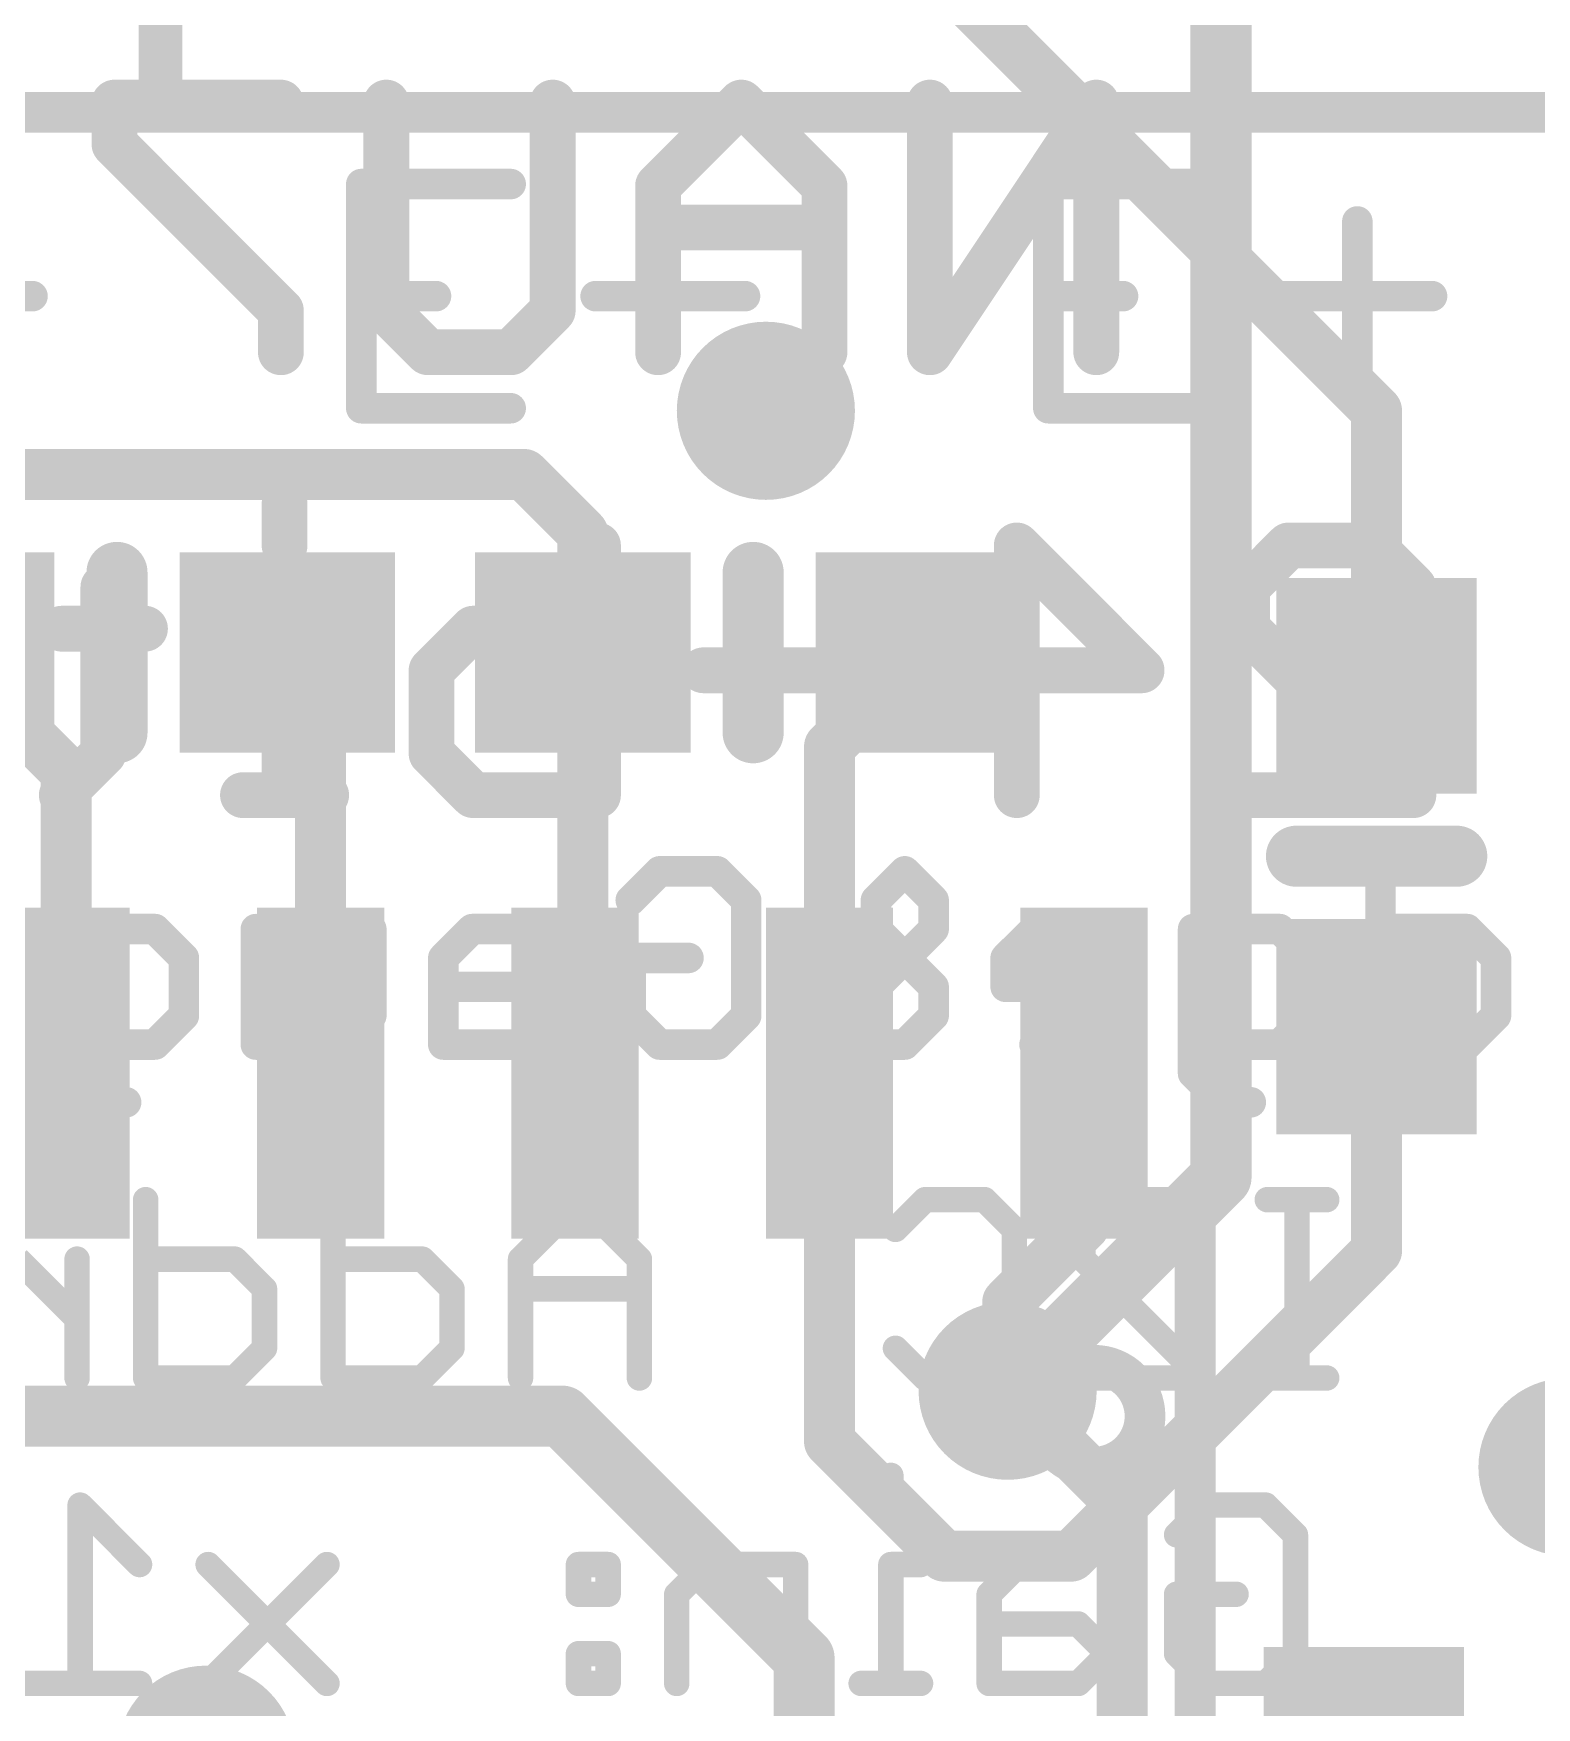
# Model space of a CAD drawing. Extents: x -9.1 to 30.1, y -12.8 to 22.4.
# Drawn here: x 6.89 to 14.39, y 3.56 to 11.92 of the extents above; entities that cross this region are included whole.
import ezdxf

# ---------------------------------------------------------------- set-up
doc = ezdxf.new("R2010")
doc.units = 0
for name, color, linetype in [('1', 12, 'CONTINUOUS'), ('16', 5, 'CONTINUOUS'), ('18', 110, 'CONTINUOUS'), ('21', 40, 'CONTINUOUS'), ('22', 6, 'CONTINUOUS')]:
    doc.layers.add(name, color=color, linetype=linetype)

# ---------------------------------------------------------------- blocks, each defined once
blk = doc.blocks.new('RECT')
blk.add_solid([(-0.5, -0.5), (0.5, -0.5), (-0.5, 0.5), (0.5, 0.5)])
blk = doc.blocks.new('ROUNDV')
at = {"const_width": 0.5}
blk.add_lwpolyline([(0, -0.25, 1), (0, 0.25, 1), (0, -0.25)], format="xyb", dxfattribs=at)

msp = doc.modelspace()

# ---------------------------------------------------------------- linework, layer by layer
at = {"layer": '1', "const_width": 0.254}
for points in [[(13.589, 10.033), (10.9855, 12.6365)], [(13.589, 8.6605), (13.589, 10.033)], [(5.4855, 9.7155), (9.3345, 9.7155)], [(9.3345, 9.7155), (9.6275, 9.4225)], [(9.6275, 9.4225), (9.6275, 8.8265)], [(7.0485, 8.2305), (6.4525, 8.8265)], [(8.3185, 8.6605), (8.1525, 8.8265)], [(9.6275, 8.8265), (9.6275, 6.7665)], [(10.8585, 8.3575), (11.3275, 8.8265)], [(8.3185, 6.7275), (8.3185, 8.6605)], [(10.8585, 6.7275), (10.8585, 8.3575)], [(7.0485, 6.7275), (7.0485, 8.2305)], [(13.589, 6.9605), (13.589, 5.842)], [(9.6275, 6.7665), (9.5885, 6.7275)], [(10.8585, 6.7275), (10.8585, 4.8895)], [(12.1285, 5.9655), (12.1285, 6.7275)], [(12.1285, 5.9655), (11.7475, 5.5845)], [(13.589, 5.842), (12.065, 4.318)], [(11.7475, 5.5845), (11.7475, 5.1435)], [(10.8585, 4.8895), (11.43, 4.318)], [(11.43, 4.318), (12.065, 4.318)]]:
    msp.add_lwpolyline(points, dxfattribs=at)
at = {"layer": '1', "const_width": 0.127}
for points in [[(13.6525, 10.033, 1), (13.5255, 10.033)], [(13.5441, 9.9881, 1), (13.6339, 10.0779)], [(9.3794, 9.7604, 1), (9.2896, 9.6706)], [(9.3345, 9.652, 1), (9.3345, 9.779)], [(9.691, 9.4225, 1), (9.564, 9.4225)], [(9.5826, 9.3776, 1), (9.6724, 9.4674)], [(8.1974, 8.8714, 1), (8.1076, 8.7816)], [(9.691, 8.8265, 1), (9.564, 8.8265)], [(11.3724, 8.7816, 1), (11.2826, 8.8714)], [(9.564, 8.8265, 1), (9.691, 8.8265)], [(8.382, 8.6605, 1), (8.255, 8.6605)], [(8.2736, 8.6156, 1), (8.3634, 8.7054)], [(13.5255, 8.6605, 1), (13.6525, 8.6605)], [(10.922, 8.3575, 1), (10.795, 8.3575)], [(10.8136, 8.4024, 1), (10.9034, 8.3126)], [(7.112, 8.2305, 1), (6.985, 8.2305)], [(7.0036, 8.1856, 1), (7.0934, 8.2754)], [(13.6525, 6.9605, 1), (13.5255, 6.9605)], [(9.6724, 6.7216, 1), (9.5826, 6.8114)], [(10.922, 6.7275, 1), (10.795, 6.7275)], [(12.192, 6.7275, 1), (12.065, 6.7275)], [(6.985, 6.7275, 1), (7.112, 6.7275)], [(8.255, 6.7275, 1), (8.382, 6.7275)], [(9.5436, 6.7724, 1), (9.6334, 6.6826)], [(9.564, 6.7665, 1), (9.691, 6.7665)], [(10.795, 6.7275, 1), (10.922, 6.7275)], [(12.065, 5.9655, 1), (12.192, 5.9655)], [(12.1734, 5.9206, 1), (12.0836, 6.0104)], [(13.6339, 5.7971, 1), (13.5441, 5.8869)], [(13.5255, 5.842, 1), (13.6525, 5.842)], [(11.811, 5.5845, 1), (11.684, 5.5845)], [(11.7026, 5.6294, 1), (11.7924, 5.5396)], [(11.684, 5.1435, 1), (11.811, 5.1435)], [(10.9034, 4.9344, 1), (10.8136, 4.8446)], [(10.795, 4.8895, 1), (10.922, 4.8895)], [(11.43, 4.3815, 1), (11.43, 4.2545)], [(12.065, 4.2545, 1), (12.065, 4.3815)], [(11.3851, 4.2731, 1), (11.4749, 4.3629)], [(12.0201, 4.3629, 1), (12.1099, 4.2731)]]:
    msp.add_lwpolyline(points, format="xyb", dxfattribs=at)
at = {"layer": '16'}
for points, const_width in [([(12.8125, 14.9225), (12.8125, 6.2085)], 0.3048), ([(12.8125, 6.2085), (11.7475, 5.1435)], 0.3048), ([(11.7475, 5.1435), (12.319, 4.572)], 0.254), ([(9.525, 5.0165), (3.2385, 5.0165)], 0.3048), ([(10.7315, 3.81), (9.525, 5.0165)], 0.3048), ([(12.319, 4.572), (12.319, 3.0099)], 0.254), ([(10.7315, 3.048), (10.7315, 3.81)], 0.3048)]:
    msp.add_lwpolyline(points, dxfattribs=dict(at, const_width=const_width))
for points, const_width in [([(12.8664, 6.1546, 1), (12.7586, 6.2624)], 0.1524), ([(12.7363, 6.2085, 1), (12.8887, 6.2085)], 0.1524), ([(11.6936, 5.1974, 1), (11.8014, 5.0896)], 0.1524), ([(11.7924, 5.1884, 1), (11.7026, 5.0986)], 0.127), ([(9.5789, 5.0704, 1), (9.4711, 4.9626)], 0.1524), ([(9.525, 4.9403, 1), (9.525, 5.0927)], 0.1524), ([(12.3825, 4.572, 1), (12.2555, 4.572)], 0.127), ([(12.2741, 4.5271, 1), (12.3639, 4.6169)], 0.127), ([(10.8077, 3.81, 1), (10.6553, 3.81)], 0.1524), ([(10.6776, 3.7561, 1), (10.7854, 3.8639)], 0.1524)]:
    msp.add_lwpolyline(points, format="xyb", dxfattribs=dict(at, const_width=const_width))
at = {"layer": '21'}
for points, const_width in [([(7.5125, 17.1225), (7.5125, 11.5225)], 0.2032), ([(7.5275, 11.5225), (7.5275, 17.1225)], 0.2032), ([(0.5275, 11.5225), (7.5275, 11.5225)], 0.2032), ([(7.5125, 11.5225), (14.5125, 11.5225)], 0.2032), ([(9.2674, 11.1643), (8.5217, 11.1643)], 0.1524), ([(8.5217, 11.1643), (8.5217, 10.0457)], 0.1524), ([(12.6964, 11.1643), (11.9507, 11.1643)], 0.1524), ([(11.9507, 11.1643), (11.9507, 10.0457)], 0.1524), ([(13.4929, 10.9778), (13.4929, 10.2321)], 0.1524), ([(6.1351, 10.605), (6.8808, 10.605)], 0.1524), ([(8.5217, 10.605), (8.8946, 10.605)], 0.1524), ([(9.6911, 10.605), (10.4368, 10.605)], 0.1524), ([(11.9507, 10.605), (12.3236, 10.605)], 0.1524), ([(13.1201, 10.605), (13.8658, 10.605)], 0.1524), ([(8.5217, 10.0457), (9.2674, 10.0457)], 0.1524), ([(11.9507, 10.0457), (12.6964, 10.0457)], 0.1524), ([(7.3025, 9.2265), (7.3025, 8.4265)], 0.3048), ([(10.4775, 9.2265), (10.4775, 8.4265)], 0.3048), ([(13.189, 7.8105), (13.989, 7.8105)], 0.3048), ([(12.6835, 2.2275), (12.6835, 6.0275)], 0.2032)]:
    msp.add_lwpolyline(points, dxfattribs=dict(at, const_width=const_width))
for points, const_width in [([(7.5125, 11.5733, 1), (7.5125, 11.4717)], 0.1016), ([(7.5275, 11.4717, 1), (7.5275, 11.5733)], 0.1016), ([(7.4617, 11.5225, 1), (7.5633, 11.5225)], 0.1016), ([(7.4767, 11.5225, 1), (7.5783, 11.5225)], 0.1016), ([(8.5217, 11.2024, 1), (8.5217, 11.1262)], 0.0762), ([(8.5598, 11.1643, 1), (8.4836, 11.1643)], 0.0762), ([(9.2674, 11.1262, 1), (9.2674, 11.2024)], 0.0762), ([(11.9507, 11.2024, 1), (11.9507, 11.1262)], 0.0762), ([(11.9888, 11.1643, 1), (11.9126, 11.1643)], 0.0762), ([(12.6964, 11.1262, 1), (12.6964, 11.2024)], 0.0762), ([(13.531, 10.9778, 1), (13.4548, 10.9778)], 0.0762), ([(6.8808, 10.5669, 1), (6.8808, 10.6431)], 0.0762), ([(8.5217, 10.6431, 1), (8.5217, 10.5669)], 0.0762), ([(8.8946, 10.5669, 1), (8.8946, 10.6431)], 0.0762), ([(9.6911, 10.6431, 1), (9.6911, 10.5669)], 0.0762), ([(10.4368, 10.5669, 1), (10.4368, 10.6431)], 0.0762), ([(11.9507, 10.6431, 1), (11.9507, 10.5669)], 0.0762), ([(12.3236, 10.5669, 1), (12.3236, 10.6431)], 0.0762), ([(13.1201, 10.6431, 1), (13.1201, 10.5669)], 0.0762), ([(13.8658, 10.5669, 1), (13.8658, 10.6431)], 0.0762), ([(13.4548, 10.2321, 1), (13.531, 10.2321)], 0.0762), ([(8.5217, 10.0838, 1), (8.5217, 10.0076)], 0.0762), ([(9.2674, 10.0076, 1), (9.2674, 10.0838)], 0.0762), ([(11.9507, 10.0838, 1), (11.9507, 10.0076)], 0.0762), ([(12.6964, 10.0076, 1), (12.6964, 10.0838)], 0.0762), ([(8.4836, 10.0457, 1), (8.5598, 10.0457)], 0.0762), ([(11.9126, 10.0457, 1), (11.9888, 10.0457)], 0.0762), ([(7.3787, 9.2265, 1), (7.2263, 9.2265)], 0.1524), ([(10.5537, 9.2265, 1), (10.4013, 9.2265)], 0.1524), ([(7.2263, 8.4265, 1), (7.3787, 8.4265)], 0.1524), ([(10.4013, 8.4265, 1), (10.5537, 8.4265)], 0.1524), ([(13.189, 7.8867, 1), (13.189, 7.7343)], 0.1524), ([(13.989, 7.7343, 1), (13.989, 7.8867)], 0.1524), ([(12.7343, 6.0275, 1), (12.6327, 6.0275)], 0.1016), ([(12.1793, 4.7625, 1), (12.1793, 5.2705, 1), (12.1793, 4.7625)], 0.2032)]:
    msp.add_lwpolyline(points, format="xyb", dxfattribs=dict(at, const_width=const_width))
at = {"layer": '22'}
for points, const_width in [([(8.1204, 11.5708), (7.29, 11.5708)], 0.2286), ([(7.29, 11.5708), (7.29, 11.3632)], 0.2286), ([(8.6465, 10.5327), (8.6465, 11.5708)], 0.2286), ([(9.477, 11.5708), (9.477, 10.5327)], 0.2286), ([(10.4182, 11.5708), (10.003, 11.1555)], 0.2286), ([(10.8335, 11.1555), (10.4182, 11.5708)], 0.2286), ([(12.19, 11.5708), (11.3595, 10.3251)], 0.2286), ([(11.3595, 10.3251), (11.3595, 11.5708)], 0.2286), ([(12.19, 10.3251), (12.19, 11.5708)], 0.2286), ([(7.29, 11.3632), (8.1204, 10.5327)], 0.2286), ([(10.003, 11.1555), (10.003, 10.3251)], 0.2286), ([(10.8335, 10.3251), (10.8335, 11.1555)], 0.2286), ([(10.8335, 10.9479), (10.003, 10.9479)], 0.2286), ([(8.1204, 10.5327), (8.1204, 10.3251)], 0.2286), ([(8.8541, 10.3251), (8.6465, 10.5327)], 0.2286), ([(9.477, 10.5327), (9.2693, 10.3251)], 0.2286), ([(9.2693, 10.3251), (8.8541, 10.3251)], 0.2286), ([(8.1389, 9.5686), (8.1389, 9.361)], 0.2286), ([(9.703, 9.361), (9.703, 8.1153)], 0.2286), ([(11.7932, 8.1153), (11.7932, 9.361)], 0.2286), ([(11.7932, 9.361), (12.416, 8.7381)], 0.2286), ([(12.9421, 9.1534), (13.1497, 9.361)], 0.2286), ([(13.1497, 9.361), (13.5649, 9.361)], 0.2286), ([(13.5649, 9.361), (13.7725, 9.1534)], 0.2286), ([(7.2346, 9.1534), (7.2346, 8.3229)], 0.2286), ([(12.9421, 8.9457), (12.9421, 9.1534)], 0.2286), ([(7.4422, 8.9457), (7.027, 8.9457)], 0.2286), ([(8.3465, 8.9457), (8.1389, 8.9457)], 0.2286), ([(8.1389, 8.9457), (8.1389, 8.1153)], 0.2286), ([(8.8726, 8.7381), (9.0802, 8.9457)], 0.2286), ([(9.0802, 8.9457), (9.703, 8.9457)], 0.2286), ([(13.7725, 8.1153), (12.9421, 8.9457)], 0.2286), ([(8.8726, 8.3229), (8.8726, 8.7381)], 0.2286), ([(11.0595, 8.7381), (10.2291, 8.7381)], 0.2286), ([(12.416, 8.7381), (11.5856, 8.7381)], 0.2286), ([(7.2346, 8.3229), (7.027, 8.1153)], 0.2286), ([(9.0802, 8.1153), (8.8726, 8.3229)], 0.2286), ([(8.3465, 8.1153), (7.9313, 8.1153)], 0.2286), ([(9.703, 8.1153), (9.0802, 8.1153)], 0.2286), ([(12.9421, 8.1153), (13.7725, 8.1153)], 0.2286), ([(9.8666, 7.591), (10.0106, 7.735)], 0.1524), ([(10.0106, 7.735), (10.2987, 7.735)], 0.1524), ([(10.2987, 7.735), (10.4428, 7.591)], 0.1524), ([(11.0902, 7.591), (11.2342, 7.735)], 0.1524), ([(11.2342, 7.735), (11.3783, 7.591)], 0.1524), ([(13.6086, 7.735), (13.6086, 6.8707)], 0.1524), ([(10.4428, 7.591), (10.4428, 7.0148)], 0.1524), ([(11.0902, 7.4469), (11.0902, 7.591)], 0.1524), ([(11.3783, 7.591), (11.3783, 7.4469)], 0.1524), ([(7.06, 6.7266), (7.06, 7.4469)], 0.1524), ([(7.06, 7.4469), (7.4922, 7.4469)], 0.1524), ([(7.4922, 7.4469), (7.6362, 7.3029)], 0.1524), ([(7.9955, 6.8707), (7.9955, 7.4469)], 0.1524), ([(8.5717, 7.4469), (8.5717, 7.0148)], 0.1524), ([(9.0751, 7.4469), (8.931, 7.3029)], 0.1524), ([(9.3632, 7.4469), (9.0751, 7.4469)], 0.1524), ([(11.3783, 7.4469), (10.8021, 6.8707)], 0.1524), ([(11.3783, 7.1588), (11.0902, 7.4469)], 0.1524), ([(11.8817, 7.4469), (11.7376, 7.3029)], 0.1524), ([(12.1698, 7.4469), (11.8817, 7.4469)], 0.1524), ([(12.3138, 7.3029), (12.1698, 7.4469)], 0.1524), ([(12.6731, 6.7266), (12.6731, 7.4469)], 0.1524), ([(12.6731, 7.4469), (13.1053, 7.4469)], 0.1524), ([(13.1053, 7.4469), (13.2493, 7.3029)], 0.1524), ([(14.0408, 7.4469), (13.6086, 7.4469)], 0.1524), ([(14.1849, 7.3029), (14.0408, 7.4469)], 0.1524), ([(7.6362, 7.3029), (7.6362, 7.0148)], 0.1524), ([(8.931, 7.3029), (8.931, 6.8707)], 0.1524), ([(9.8666, 7.0148), (9.8666, 7.3029)], 0.1524), ([(9.8666, 7.3029), (10.1547, 7.3029)], 0.1524), ([(11.7376, 7.3029), (11.7376, 7.1588)], 0.1524), ([(12.3138, 7.0148), (12.3138, 7.3029)], 0.1524), ([(13.2493, 7.3029), (13.2493, 7.0148)], 0.1524), ([(14.1849, 7.0148), (14.1849, 7.3029)], 0.1524), ([(9.3632, 7.1588), (8.931, 7.1588)], 0.1524), ([(9.5073, 7.0148), (9.3632, 7.1588)], 0.1524), ([(10.8021, 7.1588), (11.0902, 6.8707)], 0.1524), ([(11.3783, 7.0148), (11.3783, 7.1588)], 0.1524), ([(11.7376, 7.1588), (12.3138, 7.1588)], 0.1524), ([(7.6362, 7.0148), (7.4922, 6.8707)], 0.1524), ([(8.5717, 7.0148), (8.4277, 6.8707)], 0.1524), ([(9.3632, 6.8707), (9.5073, 7.0148)], 0.1524), ([(10.0106, 6.8707), (9.8666, 7.0148)], 0.1524), ([(10.4428, 7.0148), (10.2987, 6.8707)], 0.1524), ([(11.2342, 6.8707), (11.3783, 7.0148)], 0.1524), ([(12.1698, 6.8707), (12.3138, 7.0148)], 0.1524), ([(13.2493, 7.0148), (13.1053, 6.8707)], 0.1524), ([(14.0408, 6.8707), (14.1849, 7.0148)], 0.1524), ([(7.4922, 6.8707), (7.06, 6.8707)], 0.1524), ([(8.4277, 6.8707), (7.9955, 6.8707)], 0.1524), ([(8.931, 6.8707), (9.3632, 6.8707)], 0.1524), ([(10.2987, 6.8707), (10.0106, 6.8707)], 0.1524), ([(11.0902, 6.8707), (11.2342, 6.8707)], 0.1524), ([(11.8817, 6.8707), (12.1698, 6.8707)], 0.1524), ([(13.1053, 6.8707), (12.6731, 6.8707)], 0.1524), ([(13.6086, 6.8707), (14.0408, 6.8707)], 0.1524), ([(7.2041, 6.5826), (7.06, 6.7266)], 0.1524), ([(12.8172, 6.5826), (12.6731, 6.7266)], 0.1524), ([(7.3481, 6.5826), (7.2041, 6.5826)], 0.1524), ([(12.9612, 6.5826), (12.8172, 6.5826)], 0.1524), ([(7.4456, 6.0968), (7.4456, 5.207)], 0.127), ([(8.3811, 6.0968), (8.3811, 5.207)], 0.127), ([(9.6132, 6.0968), (9.3166, 5.8002)], 0.127), ([(9.9098, 5.8002), (9.6132, 6.0968)], 0.127), ([(11.1876, 5.9485), (11.3359, 6.0968)], 0.127), ([(11.3359, 6.0968), (11.6325, 6.0968)], 0.127), ([(11.6325, 6.0968), (11.7808, 5.9485)], 0.127), ([(12.1231, 5.9485), (12.2714, 6.0968)], 0.127), ([(12.2714, 6.0968), (12.568, 6.0968)], 0.127), ([(12.568, 6.0968), (12.7163, 5.9485)], 0.127), ([(13.34, 6.0968), (13.0434, 6.0968)], 0.127), ([(13.1917, 5.207), (13.1917, 6.0968)], 0.127), ([(11.7808, 5.9485), (11.7808, 5.3553)], 0.127), ([(12.1231, 5.8002), (12.1231, 5.9485)], 0.127), ([(7.1032, 5.5036), (6.8066, 5.8002)], 0.127), ([(7.1032, 5.207), (7.1032, 5.8002)], 0.127), ([(7.8904, 5.8002), (7.4456, 5.8002)], 0.127), ([(8.0387, 5.6519), (7.8904, 5.8002)], 0.127), ([(8.826, 5.8002), (8.3811, 5.8002)], 0.127), ([(8.9742, 5.6519), (8.826, 5.8002)], 0.127), ([(9.3166, 5.8002), (9.3166, 5.207)], 0.127), ([(9.9098, 5.207), (9.9098, 5.8002)], 0.127), ([(12.7163, 5.207), (12.1231, 5.8002)], 0.127), ([(8.0387, 5.3553), (8.0387, 5.6519)], 0.127), ([(8.9742, 5.3553), (8.9742, 5.6519)], 0.127), ([(9.9098, 5.6519), (9.3166, 5.6519)], 0.127), ([(7.8904, 5.207), (8.0387, 5.3553)], 0.127), ([(8.826, 5.207), (8.9742, 5.3553)], 0.127), ([(11.3359, 5.207), (11.1876, 5.3553)], 0.127), ([(11.7808, 5.3553), (11.6325, 5.207)], 0.127), ([(7.4456, 5.207), (7.8904, 5.207)], 0.127), ([(8.3811, 5.207), (8.826, 5.207)], 0.127), ([(11.6325, 5.207), (11.3359, 5.207)], 0.127), ([(12.1231, 5.207), (12.7163, 5.207)], 0.127), ([(13.34, 5.207), (13.0434, 5.207)], 0.127), ([(11.1647, 4.7211), (11.1647, 4.5728)], 0.127), ([(7.415, 4.2762), (7.1185, 4.5728)], 0.127), ([(7.1185, 4.5728), (7.1185, 3.683)], 0.127), ([(12.5909, 4.4245), (12.7392, 4.5728)], 0.127), ([(12.7392, 4.5728), (13.0358, 4.5728)], 0.127), ([(13.0358, 4.5728), (13.1841, 4.4245)], 0.127), ([(13.1841, 4.4245), (13.1841, 3.8313)], 0.127), ([(8.3506, 4.2762), (7.7574, 3.683)], 0.127), ([(8.3506, 3.683), (7.7574, 4.2762)], 0.127), ([(9.7538, 4.2762), (9.6056, 4.2762)], 0.127), ([(9.6056, 4.2762), (9.6056, 4.1279)], 0.127), ([(9.7538, 4.1279), (9.7538, 4.2762)], 0.127), ([(10.2445, 4.2762), (10.0962, 4.1279)], 0.127), ([(10.6894, 4.2762), (10.2445, 4.2762)], 0.127), ([(10.6894, 3.683), (10.6894, 4.2762)], 0.127), ([(11.313, 4.2762), (11.1647, 4.2762)], 0.127), ([(11.1647, 4.2762), (11.1647, 3.683)], 0.127), ([(11.8037, 4.2762), (11.6554, 4.1279)], 0.127), ([(12.1003, 4.2762), (11.8037, 4.2762)], 0.127), ([(9.6056, 4.1279), (9.7538, 4.1279)], 0.127), ([(10.0962, 4.1279), (10.0962, 3.683)], 0.127), ([(11.6554, 4.1279), (11.6554, 3.683)], 0.127), ([(12.5909, 3.8313), (12.5909, 4.1279)], 0.127), ([(12.5909, 4.1279), (12.8875, 4.1279)], 0.127), ([(12.1003, 3.9796), (11.6554, 3.9796)], 0.127), ([(12.2486, 3.8313), (12.1003, 3.9796)], 0.127), ([(9.7538, 3.8313), (9.6056, 3.8313)], 0.127), ([(9.6056, 3.8313), (9.6056, 3.683)], 0.127), ([(9.7538, 3.683), (9.7538, 3.8313)], 0.127), ([(12.1003, 3.683), (12.2486, 3.8313)], 0.127), ([(12.7392, 3.683), (12.5909, 3.8313)], 0.127), ([(13.1841, 3.8313), (13.0358, 3.683)], 0.127), ([(7.415, 3.683), (6.8219, 3.683)], 0.127), ([(9.6056, 3.683), (9.7538, 3.683)], 0.127), ([(11.313, 3.683), (11.0165, 3.683)], 0.127), ([(11.6554, 3.683), (12.1003, 3.683)], 0.127), ([(13.0358, 3.683), (12.7392, 3.683)], 0.127)]:
    msp.add_lwpolyline(points, dxfattribs=dict(at, const_width=const_width))
for points, const_width in [([(7.29, 11.6279, 1), (7.29, 11.5136)], 0.1143), ([(7.3472, 11.5708, 1), (7.2329, 11.5708)], 0.1143), ([(8.1204, 11.5136, 1), (8.1204, 11.6279)], 0.1143), ([(8.7037, 11.5708, 1), (8.5894, 11.5708)], 0.1143), ([(9.5341, 11.5708, 1), (9.4198, 11.5708)], 0.1143), ([(10.4586, 11.6112, 1), (10.3778, 11.5304)], 0.1143), ([(10.4586, 11.5304, 1), (10.3778, 11.6112)], 0.1143), ([(11.4167, 11.5708, 1), (11.3024, 11.5708)], 0.1143), ([(12.2471, 11.5708, 1), (12.1328, 11.5708)], 0.1143), ([(12.2375, 11.5391, 1), (12.1424, 11.6025)], 0.1143), ([(7.3304, 11.4036, 1), (7.2496, 11.3227)], 0.1143), ([(7.2329, 11.3632, 1), (7.3472, 11.3632)], 0.1143), ([(10.0602, 11.1555, 1), (9.9459, 11.1555)], 0.1143), ([(9.9626, 11.196, 1), (10.0434, 11.1151)], 0.1143), ([(10.8906, 11.1555, 1), (10.7763, 11.1555)], 0.1143), ([(10.793, 11.1151, 1), (10.8739, 11.196)], 0.1143), ([(10.003, 11.0051, 1), (10.003, 10.8908)], 0.1143), ([(10.8335, 10.8908, 1), (10.8335, 11.0051)], 0.1143), ([(8.1776, 10.5327, 1), (8.0633, 10.5327)], 0.1143), ([(8.08, 10.4923, 1), (8.1609, 10.5731)], 0.1143), ([(8.6869, 10.5731, 1), (8.6061, 10.4923)], 0.1143), ([(9.5174, 10.4923, 1), (9.4365, 10.5731)], 0.1143), ([(8.5894, 10.5327, 1), (8.7037, 10.5327)], 0.1143), ([(9.4198, 10.5327, 1), (9.5341, 10.5327)], 0.1143), ([(8.0633, 10.3251, 1), (8.1776, 10.3251)], 0.1143), ([(8.8541, 10.3823, 1), (8.8541, 10.268)], 0.1143), ([(8.8137, 10.2847, 1), (8.8945, 10.3655)], 0.1143), ([(9.2289, 10.3655, 1), (9.3098, 10.2847)], 0.1143), ([(9.2693, 10.268, 1), (9.2693, 10.3823)], 0.1143), ([(9.9459, 10.3251, 1), (10.0602, 10.3251)], 0.1143), ([(10.7763, 10.3251, 1), (10.8906, 10.3251)], 0.1143), ([(11.312, 10.3568, 1), (11.4071, 10.2934)], 0.1143), ([(11.3024, 10.3251, 1), (11.4167, 10.3251)], 0.1143), ([(12.1328, 10.3251, 1), (12.2471, 10.3251)], 0.1143), ([(8.1961, 9.5686, 1), (8.0818, 9.5686)], 0.1143), ([(9.7602, 9.361, 1), (9.6459, 9.361)], 0.1143), ([(11.8336, 9.4014, 1), (11.7528, 9.3206)], 0.1143), ([(11.8504, 9.361, 1), (11.7361, 9.361)], 0.1143), ([(13.1497, 9.4181, 1), (13.1497, 9.3038)], 0.1143), ([(13.1901, 9.3206, 1), (13.1093, 9.4014)], 0.1143), ([(13.6053, 9.4014, 1), (13.5245, 9.3206)], 0.1143), ([(13.5649, 9.3038, 1), (13.5649, 9.4181)], 0.1143), ([(8.0818, 9.361, 1), (8.1961, 9.361)], 0.1143), ([(7.2917, 9.1534, 1), (7.1774, 9.1534)], 0.1143), ([(12.9993, 9.1534, 1), (12.885, 9.1534)], 0.1143), ([(12.9017, 9.1938, 1), (12.9825, 9.1129)], 0.1143), ([(13.7321, 9.1129, 1), (13.813, 9.1938)], 0.1143), ([(7.027, 9.0029, 1), (7.027, 8.8886)], 0.1143), ([(7.4422, 8.8886, 1), (7.4422, 9.0029)], 0.1143), ([(8.1389, 9.0029, 1), (8.1389, 8.8886)], 0.1143), ([(8.1961, 8.9457, 1), (8.0818, 8.9457)], 0.1143), ([(8.3465, 8.8886, 1), (8.3465, 9.0029)], 0.1143), ([(9.0802, 9.0029, 1), (9.0802, 8.8886)], 0.1143), ([(9.1206, 8.9053, 1), (9.0398, 8.9862)], 0.1143), ([(9.703, 8.8886, 1), (9.703, 9.0029)], 0.1143), ([(12.9825, 8.9862, 1), (12.9017, 8.9053)], 0.1143), ([(12.885, 8.9457, 1), (12.9993, 8.9457)], 0.1143), ([(8.9297, 8.7381, 1), (8.8154, 8.7381)], 0.1143), ([(8.8322, 8.7785, 1), (8.913, 8.6977)], 0.1143), ([(10.2291, 8.7953, 1), (10.2291, 8.681)], 0.1143), ([(11.0595, 8.681, 1), (11.0595, 8.7953)], 0.1143), ([(11.5856, 8.7953, 1), (11.5856, 8.681)], 0.1143), ([(12.3756, 8.6977, 1), (12.4565, 8.7785)], 0.1143), ([(12.416, 8.681, 1), (12.416, 8.7953)], 0.1143), ([(7.275, 8.2825, 1), (7.1942, 8.3633)], 0.1143), ([(8.913, 8.3633, 1), (8.8322, 8.2825)], 0.1143), ([(7.1774, 8.3229, 1), (7.2917, 8.3229)], 0.1143), ([(8.8154, 8.3229, 1), (8.9297, 8.3229)], 0.1143), ([(6.9866, 8.1557, 1), (7.0674, 8.0749)], 0.1143), ([(7.9313, 8.1724, 1), (7.9313, 8.0581)], 0.1143), ([(8.3465, 8.0581, 1), (8.3465, 8.1724)], 0.1143), ([(9.0802, 8.1724, 1), (9.0802, 8.0581)], 0.1143), ([(9.0398, 8.0749, 1), (9.1206, 8.1557)], 0.1143), ([(9.703, 8.0581, 1), (9.703, 8.1724)], 0.1143), ([(12.9421, 8.1724, 1), (12.9421, 8.0581)], 0.1143), ([(13.7321, 8.0749, 1), (13.813, 8.1557)], 0.1143), ([(13.7725, 8.0581, 1), (13.7725, 8.1724)], 0.1143), ([(8.0818, 8.1153, 1), (8.1961, 8.1153)], 0.1143), ([(9.6459, 8.1153, 1), (9.7602, 8.1153)], 0.1143), ([(11.7361, 8.1153, 1), (11.8504, 8.1153)], 0.1143), ([(10.0106, 7.7731, 1), (10.0106, 7.6969)], 0.0762), ([(10.0376, 7.7081, 1), (9.9837, 7.762)], 0.0762), ([(10.3257, 7.762, 1), (10.2718, 7.7081)], 0.0762), ([(10.2987, 7.6969, 1), (10.2987, 7.7731)], 0.0762), ([(11.2612, 7.762, 1), (11.2073, 7.7081)], 0.0762), ([(11.2612, 7.7081, 1), (11.2073, 7.762)], 0.0762), ([(13.6467, 7.735, 1), (13.5705, 7.735)], 0.0762), ([(9.8396, 7.6179, 1), (9.8935, 7.564)], 0.0762), ([(10.4809, 7.591, 1), (10.4047, 7.591)], 0.0762), ([(10.4158, 7.564, 1), (10.4697, 7.6179)], 0.0762), ([(11.0632, 7.6179, 1), (11.1171, 7.564)], 0.0762), ([(11.1283, 7.591, 1), (11.0521, 7.591)], 0.0762), ([(11.4164, 7.591, 1), (11.3402, 7.591)], 0.0762), ([(11.3514, 7.564, 1), (11.4052, 7.6179)], 0.0762), ([(7.0981, 7.4469, 1), (7.0219, 7.4469)], 0.0762), ([(7.06, 7.485, 1), (7.06, 7.4088)], 0.0762), ([(7.5191, 7.4739, 1), (7.4652, 7.42)], 0.0762), ([(7.4922, 7.4088, 1), (7.4922, 7.485)], 0.0762), ([(8.0336, 7.4469, 1), (7.9574, 7.4469)], 0.0762), ([(8.6098, 7.4469, 1), (8.5336, 7.4469)], 0.0762), ([(9.0751, 7.485, 1), (9.0751, 7.4088)], 0.0762), ([(9.102, 7.42, 1), (9.0482, 7.4739)], 0.0762), ([(9.3632, 7.4088, 1), (9.3632, 7.485)], 0.0762), ([(11.1171, 7.4739, 1), (11.0632, 7.42)], 0.0762), ([(11.4052, 7.42, 1), (11.3514, 7.4739)], 0.0762), ([(11.8817, 7.485, 1), (11.8817, 7.4088)], 0.0762), ([(11.9086, 7.42, 1), (11.8547, 7.4739)], 0.0762), ([(12.1967, 7.4739, 1), (12.1428, 7.42)], 0.0762), ([(12.1698, 7.4088, 1), (12.1698, 7.485)], 0.0762), ([(12.7112, 7.4469, 1), (12.635, 7.4469)], 0.0762), ([(12.6731, 7.485, 1), (12.6731, 7.4088)], 0.0762), ([(13.1322, 7.4739, 1), (13.0783, 7.42)], 0.0762), ([(13.1053, 7.4088, 1), (13.1053, 7.485)], 0.0762), ([(13.6086, 7.485, 1), (13.6086, 7.4088)], 0.0762), ([(14.0677, 7.4739, 1), (14.0139, 7.42)], 0.0762), ([(14.0408, 7.4088, 1), (14.0408, 7.485)], 0.0762), ([(11.0521, 7.4469, 1), (11.1283, 7.4469)], 0.0762), ([(11.3402, 7.4469, 1), (11.4164, 7.4469)], 0.0762), ([(7.6743, 7.3029, 1), (7.5981, 7.3029)], 0.0762), ([(7.6093, 7.2759, 1), (7.6632, 7.3298)], 0.0762), ([(8.9691, 7.3029, 1), (8.8929, 7.3029)], 0.0762), ([(8.9041, 7.3298, 1), (8.958, 7.2759)], 0.0762), ([(9.9047, 7.3029, 1), (9.8285, 7.3029)], 0.0762), ([(9.8666, 7.341, 1), (9.8666, 7.2648)], 0.0762), ([(10.1547, 7.2648, 1), (10.1547, 7.341)], 0.0762), ([(11.7757, 7.3029, 1), (11.6995, 7.3029)], 0.0762), ([(11.7107, 7.3298, 1), (11.7645, 7.2759)], 0.0762), ([(12.3519, 7.3029, 1), (12.2757, 7.3029)], 0.0762), ([(12.2869, 7.2759, 1), (12.3408, 7.3298)], 0.0762), ([(13.2874, 7.3029, 1), (13.2112, 7.3029)], 0.0762), ([(13.2224, 7.2759, 1), (13.2763, 7.3298)], 0.0762), ([(14.223, 7.3029, 1), (14.1468, 7.3029)], 0.0762), ([(14.1579, 7.2759, 1), (14.2118, 7.3298)], 0.0762), ([(8.931, 7.1969, 1), (8.931, 7.1207)], 0.0762), ([(9.3902, 7.1858, 1), (9.3363, 7.1319)], 0.0762), ([(9.3632, 7.1207, 1), (9.3632, 7.1969)], 0.0762), ([(10.829, 7.1858, 1), (10.7751, 7.1319)], 0.0762), ([(11.4164, 7.1588, 1), (11.3402, 7.1588)], 0.0762), ([(11.3514, 7.1319, 1), (11.4052, 7.1858)], 0.0762), ([(11.7376, 7.1969, 1), (11.7376, 7.1207)], 0.0762), ([(11.6995, 7.1588, 1), (11.7757, 7.1588)], 0.0762), ([(12.3138, 7.1207, 1), (12.3138, 7.1969)], 0.0762), ([(7.5981, 7.0148, 1), (7.6743, 7.0148)], 0.0762), ([(7.6632, 6.9878, 1), (7.6093, 7.0417)], 0.0762), ([(8.5336, 7.0148, 1), (8.6098, 7.0148)], 0.0762), ([(8.5987, 6.9878, 1), (8.5448, 7.0417)], 0.0762), ([(9.5342, 6.9878, 1), (9.4803, 7.0417)], 0.0762), ([(9.4803, 6.9878, 1), (9.5342, 7.0417)], 0.0762), ([(9.8935, 7.0417, 1), (9.8396, 6.9878)], 0.0762), ([(9.8285, 7.0148, 1), (9.9047, 7.0148)], 0.0762), ([(10.4047, 7.0148, 1), (10.4809, 7.0148)], 0.0762), ([(10.4697, 6.9878, 1), (10.4158, 7.0417)], 0.0762), ([(11.3402, 7.0148, 1), (11.4164, 7.0148)], 0.0762), ([(11.4052, 6.9878, 1), (11.3514, 7.0417)], 0.0762), ([(12.2757, 7.0148, 1), (12.3519, 7.0148)], 0.0762), ([(12.3408, 6.9878, 1), (12.2869, 7.0417)], 0.0762), ([(13.2112, 7.0148, 1), (13.2874, 7.0148)], 0.0762), ([(13.2763, 6.9878, 1), (13.2224, 7.0417)], 0.0762), ([(14.1468, 7.0148, 1), (14.223, 7.0148)], 0.0762), ([(14.2118, 6.9878, 1), (14.1579, 7.0417)], 0.0762), ([(7.06, 6.9088, 1), (7.06, 6.8326)], 0.0762), ([(7.4652, 6.8976, 1), (7.5191, 6.8438)], 0.0762), ([(7.4922, 6.8326, 1), (7.4922, 6.9088)], 0.0762), ([(7.9955, 6.9088, 1), (7.9955, 6.8326)], 0.0762), ([(8.4007, 6.8976, 1), (8.4546, 6.8438)], 0.0762), ([(8.4277, 6.8326, 1), (8.4277, 6.9088)], 0.0762), ([(8.931, 6.9088, 1), (8.931, 6.8326)], 0.0762), ([(9.3363, 6.8976, 1), (9.3902, 6.8438)], 0.0762), ([(9.3632, 6.8326, 1), (9.3632, 6.9088)], 0.0762), ([(10.0106, 6.9088, 1), (10.0106, 6.8326)], 0.0762), ([(9.9837, 6.8438, 1), (10.0376, 6.8976)], 0.0762), ([(10.2718, 6.8976, 1), (10.3257, 6.8438)], 0.0762), ([(10.2987, 6.8326, 1), (10.2987, 6.9088)], 0.0762), ([(10.7751, 6.8976, 1), (10.829, 6.8438)], 0.0762), ([(11.0902, 6.9088, 1), (11.0902, 6.8326)], 0.0762), ([(11.0632, 6.8438, 1), (11.1171, 6.8976)], 0.0762), ([(11.2073, 6.8976, 1), (11.2612, 6.8438)], 0.0762), ([(11.2342, 6.8326, 1), (11.2342, 6.9088)], 0.0762), ([(11.8817, 6.9088, 1), (11.8817, 6.8326)], 0.0762), ([(12.1428, 6.8976, 1), (12.1967, 6.8438)], 0.0762), ([(12.1698, 6.8326, 1), (12.1698, 6.9088)], 0.0762), ([(12.6731, 6.9088, 1), (12.6731, 6.8326)], 0.0762), ([(13.0783, 6.8976, 1), (13.1322, 6.8438)], 0.0762), ([(13.1053, 6.8326, 1), (13.1053, 6.9088)], 0.0762), ([(13.6086, 6.9088, 1), (13.6086, 6.8326)], 0.0762), ([(14.0139, 6.8976, 1), (14.0677, 6.8438)], 0.0762), ([(14.0408, 6.8326, 1), (14.0408, 6.9088)], 0.0762), ([(7.9574, 6.8707, 1), (8.0336, 6.8707)], 0.0762), ([(8.8929, 6.8707, 1), (8.9691, 6.8707)], 0.0762), ([(13.5705, 6.8707, 1), (13.6467, 6.8707)], 0.0762), ([(7.0869, 6.7536, 1), (7.0331, 6.6997)], 0.0762), ([(12.7001, 6.7536, 1), (12.6462, 6.6997)], 0.0762), ([(7.0219, 6.7266, 1), (7.0981, 6.7266)], 0.0762), ([(12.635, 6.7266, 1), (12.7112, 6.7266)], 0.0762), ([(7.2041, 6.6207, 1), (7.2041, 6.5445)], 0.0762), ([(7.1771, 6.5556, 1), (7.231, 6.6095)], 0.0762), ([(7.3481, 6.5445, 1), (7.3481, 6.6207)], 0.0762), ([(12.8172, 6.6207, 1), (12.8172, 6.5445)], 0.0762), ([(12.7902, 6.5556, 1), (12.8441, 6.6095)], 0.0762), ([(12.9612, 6.5445, 1), (12.9612, 6.6207)], 0.0762), ([(7.4773, 6.0968, 1), (7.4138, 6.0968)], 0.0635), ([(8.4128, 6.0968, 1), (8.3493, 6.0968)], 0.0635), ([(9.6356, 6.1192, 1), (9.5907, 6.0743)], 0.0635), ([(9.6356, 6.0743, 1), (9.5907, 6.1192)], 0.0635), ([(11.3359, 6.1285, 1), (11.3359, 6.065)], 0.0635), ([(11.3584, 6.0743, 1), (11.3135, 6.1192)], 0.0635), ([(11.655, 6.1192, 1), (11.6101, 6.0743)], 0.0635), ([(11.6325, 6.065, 1), (11.6325, 6.1285)], 0.0635), ([(12.2714, 6.1285, 1), (12.2714, 6.065)], 0.0635), ([(12.2939, 6.0743, 1), (12.249, 6.1192)], 0.0635), ([(12.5905, 6.1192, 1), (12.5456, 6.0743)], 0.0635), ([(12.568, 6.065, 1), (12.568, 6.1285)], 0.0635), ([(13.0434, 6.1285, 1), (13.0434, 6.065)], 0.0635), ([(13.2235, 6.0968, 1), (13.16, 6.0968)], 0.0635), ([(13.34, 6.065, 1), (13.34, 6.1285)], 0.0635), ([(11.1652, 5.9709, 1), (11.2101, 5.926)], 0.0635), ([(11.8126, 5.9485, 1), (11.7491, 5.9485)], 0.0635), ([(11.7583, 5.926, 1), (11.8033, 5.9709)], 0.0635), ([(12.1549, 5.9485, 1), (12.0914, 5.9485)], 0.0635), ([(12.1007, 5.9709, 1), (12.1456, 5.926)], 0.0635), ([(12.6939, 5.926, 1), (12.7388, 5.9709)], 0.0635), ([(7.135, 5.8002, 1), (7.0715, 5.8002)], 0.0635), ([(7.4456, 5.8319, 1), (7.4456, 5.7684)], 0.0635), ([(7.9129, 5.8226, 1), (7.868, 5.7777)], 0.0635), ([(7.8904, 5.7684, 1), (7.8904, 5.8319)], 0.0635), ([(8.3811, 5.8319, 1), (8.3811, 5.7684)], 0.0635), ([(8.8484, 5.8226, 1), (8.8035, 5.7777)], 0.0635), ([(8.826, 5.7684, 1), (8.826, 5.8319)], 0.0635), ([(9.3483, 5.8002, 1), (9.2848, 5.8002)], 0.0635), ([(9.2941, 5.8226, 1), (9.339, 5.7777)], 0.0635), ([(9.9415, 5.8002, 1), (9.878, 5.8002)], 0.0635), ([(9.8873, 5.7777, 1), (9.9322, 5.8226)], 0.0635), ([(12.1456, 5.8226, 1), (12.1007, 5.7777)], 0.0635), ([(12.0914, 5.8002, 1), (12.1549, 5.8002)], 0.0635), ([(8.0705, 5.6519, 1), (8.007, 5.6519)], 0.0635), ([(8.0163, 5.6294, 1), (8.0612, 5.6743)], 0.0635), ([(9.006, 5.6519, 1), (8.9425, 5.6519)], 0.0635), ([(8.9518, 5.6294, 1), (8.9967, 5.6743)], 0.0635), ([(9.3166, 5.6836, 1), (9.3166, 5.6201)], 0.0635), ([(9.9098, 5.6201, 1), (9.9098, 5.6836)], 0.0635), ([(7.0808, 5.4811, 1), (7.1257, 5.526)], 0.0635), ([(8.007, 5.3553, 1), (8.0705, 5.3553)], 0.0635), ([(8.0612, 5.3328, 1), (8.0163, 5.3777)], 0.0635), ([(8.9425, 5.3553, 1), (9.006, 5.3553)], 0.0635), ([(8.9967, 5.3328, 1), (8.9518, 5.3777)], 0.0635), ([(11.2101, 5.3777, 1), (11.1652, 5.3328)], 0.0635), ([(11.7491, 5.3553, 1), (11.8126, 5.3553)], 0.0635), ([(11.8033, 5.3328, 1), (11.7583, 5.3777)], 0.0635), ([(7.4456, 5.2387, 1), (7.4456, 5.1753)], 0.0635), ([(7.8904, 5.1753, 1), (7.8904, 5.2387)], 0.0635), ([(8.3811, 5.2387, 1), (8.3811, 5.1753)], 0.0635), ([(8.826, 5.1753, 1), (8.826, 5.2387)], 0.0635), ([(11.3359, 5.2387, 1), (11.3359, 5.1753)], 0.0635), ([(11.6325, 5.1753, 1), (11.6325, 5.2387)], 0.0635), ([(12.1231, 5.2387, 1), (12.1231, 5.1753)], 0.0635), ([(12.7163, 5.1753, 1), (12.7163, 5.2387)], 0.0635), ([(13.0434, 5.2387, 1), (13.0434, 5.1753)], 0.0635), ([(13.34, 5.1753, 1), (13.34, 5.2387)], 0.0635), ([(7.0715, 5.207, 1), (7.135, 5.207)], 0.0635), ([(7.4138, 5.207, 1), (7.4773, 5.207)], 0.0635), ([(7.868, 5.2295, 1), (7.9129, 5.1845)], 0.0635), ([(8.3493, 5.207, 1), (8.4128, 5.207)], 0.0635), ([(8.8035, 5.2295, 1), (8.8484, 5.1845)], 0.0635), ([(9.2848, 5.207, 1), (9.3483, 5.207)], 0.0635), ([(9.878, 5.207, 1), (9.9415, 5.207)], 0.0635), ([(11.3135, 5.1845, 1), (11.3584, 5.2295)], 0.0635), ([(11.6101, 5.2295, 1), (11.655, 5.1845)], 0.0635), ([(12.6939, 5.1845, 1), (12.7388, 5.2295)], 0.0635), ([(13.16, 5.207, 1), (13.2235, 5.207)], 0.0635), ([(11.1965, 4.7211, 1), (11.133, 4.7211)], 0.0635), ([(7.1502, 4.5728, 1), (7.0867, 4.5728)], 0.0635), ([(7.1409, 4.5952, 1), (7.096, 4.5503)], 0.0635), ([(11.133, 4.5728, 1), (11.1965, 4.5728)], 0.0635), ([(12.7392, 4.6045, 1), (12.7392, 4.541)], 0.0635), ([(12.7617, 4.5503, 1), (12.7167, 4.5952)], 0.0635), ([(13.0582, 4.5952, 1), (13.0133, 4.5503)], 0.0635), ([(13.0358, 4.541, 1), (13.0358, 4.6045)], 0.0635), ([(12.5685, 4.4469, 1), (12.6134, 4.402)], 0.0635), ([(13.2158, 4.4245, 1), (13.1523, 4.4245)], 0.0635), ([(13.1616, 4.402, 1), (13.2065, 4.4469)], 0.0635), ([(7.3926, 4.2537, 1), (7.4375, 4.2986)], 0.0635), ([(7.7798, 4.2986, 1), (7.7349, 4.2537)], 0.0635), ([(8.373, 4.2537, 1), (8.3281, 4.2986)], 0.0635), ([(9.6373, 4.2762, 1), (9.5738, 4.2762)], 0.0635), ([(9.6056, 4.3079, 1), (9.6056, 4.2444)], 0.0635), ([(9.7856, 4.2762, 1), (9.7221, 4.2762)], 0.0635), ([(9.7538, 4.2444, 1), (9.7538, 4.3079)], 0.0635), ([(10.2445, 4.3079, 1), (10.2445, 4.2444)], 0.0635), ([(10.2669, 4.2537, 1), (10.222, 4.2986)], 0.0635), ([(10.7211, 4.2762, 1), (10.6576, 4.2762)], 0.0635), ([(10.6894, 4.2444, 1), (10.6894, 4.3079)], 0.0635), ([(11.1965, 4.2762, 1), (11.133, 4.2762)], 0.0635), ([(11.1647, 4.3079, 1), (11.1647, 4.2444)], 0.0635), ([(11.313, 4.2444, 1), (11.313, 4.3079)], 0.0635), ([(11.8037, 4.3079, 1), (11.8037, 4.2444)], 0.0635), ([(11.8261, 4.2537, 1), (11.7812, 4.2986)], 0.0635), ([(12.1003, 4.2444, 1), (12.1003, 4.3079)], 0.0635), ([(9.6056, 4.1596, 1), (9.6056, 4.0961)], 0.0635), ([(9.7538, 4.0961, 1), (9.7538, 4.1596)], 0.0635), ([(10.1279, 4.1279, 1), (10.0644, 4.1279)], 0.0635), ([(10.0737, 4.1503, 1), (10.1186, 4.1054)], 0.0635), ([(11.6871, 4.1279, 1), (11.6236, 4.1279)], 0.0635), ([(11.6329, 4.1503, 1), (11.6778, 4.1054)], 0.0635), ([(12.6227, 4.1279, 1), (12.5592, 4.1279)], 0.0635), ([(12.5909, 4.1596, 1), (12.5909, 4.0961)], 0.0635), ([(12.8875, 4.0961, 1), (12.8875, 4.1596)], 0.0635), ([(9.5738, 4.1279, 1), (9.6373, 4.1279)], 0.0635), ([(9.7221, 4.1279, 1), (9.7856, 4.1279)], 0.0635), ([(11.6554, 4.0113, 1), (11.6554, 3.9478)], 0.0635), ([(12.1227, 4.002, 1), (12.0778, 3.9571)], 0.0635), ([(12.1003, 3.9478, 1), (12.1003, 4.0113)], 0.0635), ([(9.6373, 3.8313, 1), (9.5738, 3.8313)], 0.0635), ([(9.6056, 3.863, 1), (9.6056, 3.7995)], 0.0635), ([(9.7856, 3.8313, 1), (9.7221, 3.8313)], 0.0635), ([(9.7538, 3.7995, 1), (9.7538, 3.863)], 0.0635), ([(12.271, 3.8088, 1), (12.2261, 3.8537)], 0.0635), ([(12.2261, 3.8088, 1), (12.271, 3.8537)], 0.0635), ([(12.5592, 3.8313, 1), (12.6227, 3.8313)], 0.0635), ([(12.6134, 3.8537, 1), (12.5685, 3.8088)], 0.0635), ([(13.1523, 3.8313, 1), (13.2158, 3.8313)], 0.0635), ([(13.2065, 3.8088, 1), (13.1616, 3.8537)], 0.0635), ([(7.0867, 3.683, 1), (7.1502, 3.683)], 0.0635), ([(7.415, 3.6513, 1), (7.415, 3.7148)], 0.0635), ([(7.7349, 3.7055, 1), (7.7798, 3.6605)], 0.0635), ([(8.3281, 3.6605, 1), (8.373, 3.7055)], 0.0635), ([(9.6056, 3.7148, 1), (9.6056, 3.6513)], 0.0635), ([(9.5738, 3.683, 1), (9.6373, 3.683)], 0.0635), ([(9.7221, 3.683, 1), (9.7856, 3.683)], 0.0635), ([(9.7538, 3.6513, 1), (9.7538, 3.7148)], 0.0635), ([(10.0644, 3.683, 1), (10.1279, 3.683)], 0.0635), ([(10.6576, 3.683, 1), (10.7211, 3.683)], 0.0635), ([(11.0165, 3.7148, 1), (11.0165, 3.6513)], 0.0635), ([(11.133, 3.683, 1), (11.1965, 3.683)], 0.0635), ([(11.313, 3.6513, 1), (11.313, 3.7148)], 0.0635), ([(11.6236, 3.683, 1), (11.6871, 3.683)], 0.0635), ([(11.6554, 3.7148, 1), (11.6554, 3.6513)], 0.0635), ([(12.0778, 3.7055, 1), (12.1227, 3.6605)], 0.0635), ([(12.1003, 3.6513, 1), (12.1003, 3.7148)], 0.0635), ([(12.7392, 3.7148, 1), (12.7392, 3.6513)], 0.0635), ([(12.7167, 3.6605, 1), (12.7617, 3.7055)], 0.0635), ([(13.0133, 3.7055, 1), (13.0582, 3.6605)], 0.0635), ([(13.0358, 3.6513, 1), (13.0358, 3.7148)], 0.0635)]:
    msp.add_lwpolyline(points, format="xyb", dxfattribs=dict(at, const_width=const_width))

# ---------------------------------------------------------------- block references
at = {"layer": '1', "xscale": 1.075}
for p in [(6.4525, 8.8265), (8.1525, 8.8265), (9.6275, 8.8265), (11.3275, 8.8265)]:
    msp.add_blockref('RECT', p, dxfattribs=at)
for p, rotation in [((13.589, 8.6605), 90), ((13.589, 6.9605), 90), ((13.5255, 3.3265), 270)]:
    msp.add_blockref('RECT', p, dxfattribs=dict(at, rotation=rotation))
at = {"layer": '1', "xscale": 0.635, "yscale": 1.651, "rotation": 180}
for p in [(7.0485, 6.7275), (8.3185, 6.7275), (9.5885, 6.7275), (10.8585, 6.7275), (12.1285, 6.7275)]:
    msp.add_blockref('RECT', p, dxfattribs=at)
at = {"layer": '18', "xscale": 0.889, "yscale": 0.889}
for p in [(10.541, 10.033), (10.541, 10.033), (11.7475, 5.1435), (11.7475, 5.1435), (14.5415, 4.7625), (14.5415, 4.7625), (7.747, 3.3274), (7.747, 3.3274)]:
    msp.add_blockref('ROUNDV', p, dxfattribs=at)

doc.saveas('drawing.dxf')
